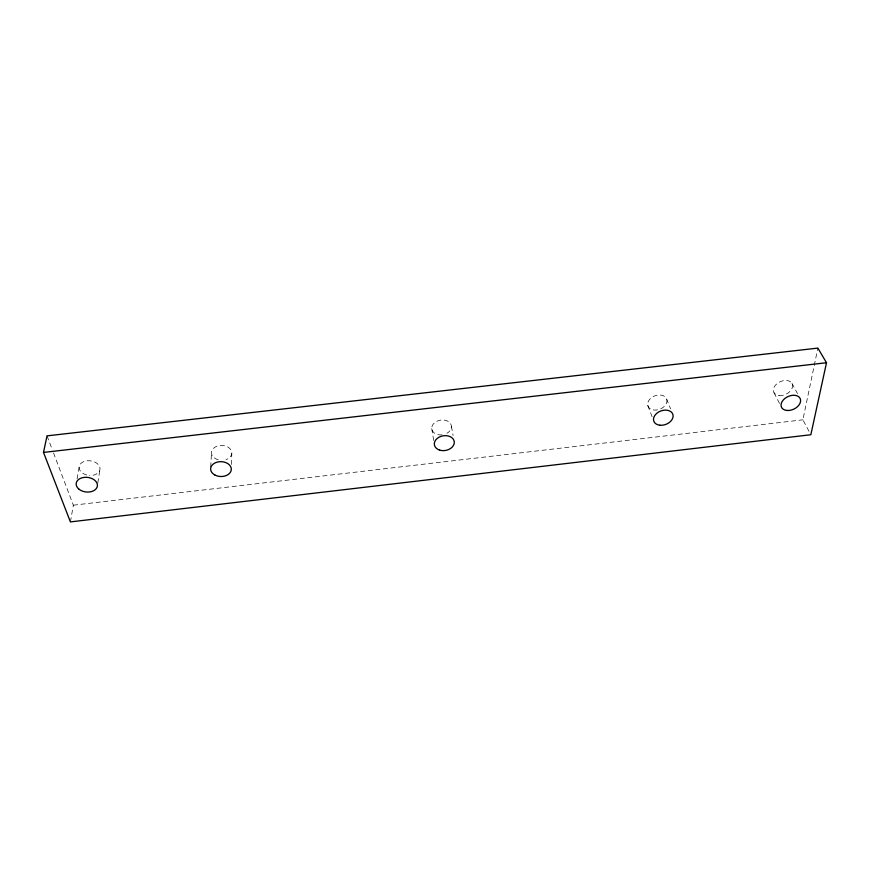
<?xml version="1.0" encoding="UTF-8"?>
<svg xmlns="http://www.w3.org/2000/svg" width="870" height="870" viewBox="0 0 870 870"><rect width="100%" height="100%" fill="white"/><g stroke="black" fill="none" stroke-linecap="round" stroke-linejoin="round"><path stroke-width="0.65" stroke-dasharray="4.35 3.26" d="M231.453 464.482L231.811 453.661M210.725 467.016L211.497 452.106M97.831 482.904L100.028 468.887M70.405 521.902L73.341 505.187L52.776 450.986M77.06 478.881L79.094 467.386M809.013 431.292L802.89 419.818L817.865 348.098M73.341 505.187L802.89 419.818M791.95 383.344L797.507 393.61M774.006 392.772L780.531 405.376M666.822 399.569A9.983 7.145 -20.7 0 1 654.077 410.042A9.983 7.145 -20.7 0 1 651.032 398.003A9.983 7.145 -20.7 0 1 666.822 399.569L670.607 408.878M647.813 405.583L653.174 419.514M47.034 435.859L52.298 449.725M451.421 426.354L453.096 435.5M431.748 428.627L433.891 441.732M86.761 474.998A10.516 7.319 7.1 0 1 81.606 462.818A10.516 7.319 7.1 0 1 99.093 465.657A10.516 7.319 7.1 0 1 89.458 475.433M218.239 459.773A10.19 7.417 1.9 0 1 213.28 448.485A10.19 7.417 1.9 0 1 229.441 448.17A10.19 7.417 1.9 0 1 225.982 459.621M442.112 434.848A9.918 7.406 -9.8 0 1 432.162 425.974A9.918 7.406 -9.8 0 1 447.517 421.047A9.918 7.406 -9.8 0 1 446.941 433.303M779.063 395.567A10.146 6.917 -25.1 0 0 792.548 385.062A10.146 6.917 -25.1 0 0 777.258 383.463A10.146 6.917 -25.1 0 0 779.063 395.567"/><path stroke-width="1.3" d="M43.5 452.422L47.034 435.859L817.865 348.098L826.5 362.725L810.84 434.739L70.405 521.902L43.5 452.422L826.5 362.725M79.159 489.342A10.679 7.341 6.7 0 0 97.027 487.33A10.679 7.341 6.7 0 0 84.205 477.369A10.679 7.341 6.7 0 0 79.159 489.342M215.02 475.096A10.353 7.438 1.6 0 0 231.279 469.887A10.353 7.438 1.6 0 0 216.608 462.285A10.353 7.438 1.6 0 0 215.02 475.096M439.709 450.138A10.07 7.428 -9.8 0 0 454.292 442.025A10.07 7.428 -9.8 0 0 438.915 437.262A10.07 7.428 -9.8 0 0 439.709 450.138M659.982 425.234A10.135 7.167 -20.4 0 0 672.967 414.696A10.135 7.167 -20.4 0 0 656.959 413.163A10.135 7.167 -20.4 0 0 659.982 425.234M786.839 410.455A10.299 6.927 -24.8 0 0 800.574 399.885A10.299 6.927 -24.8 0 0 785.077 398.308A10.299 6.927 -24.8 0 0 786.839 410.455"/></g></svg>
